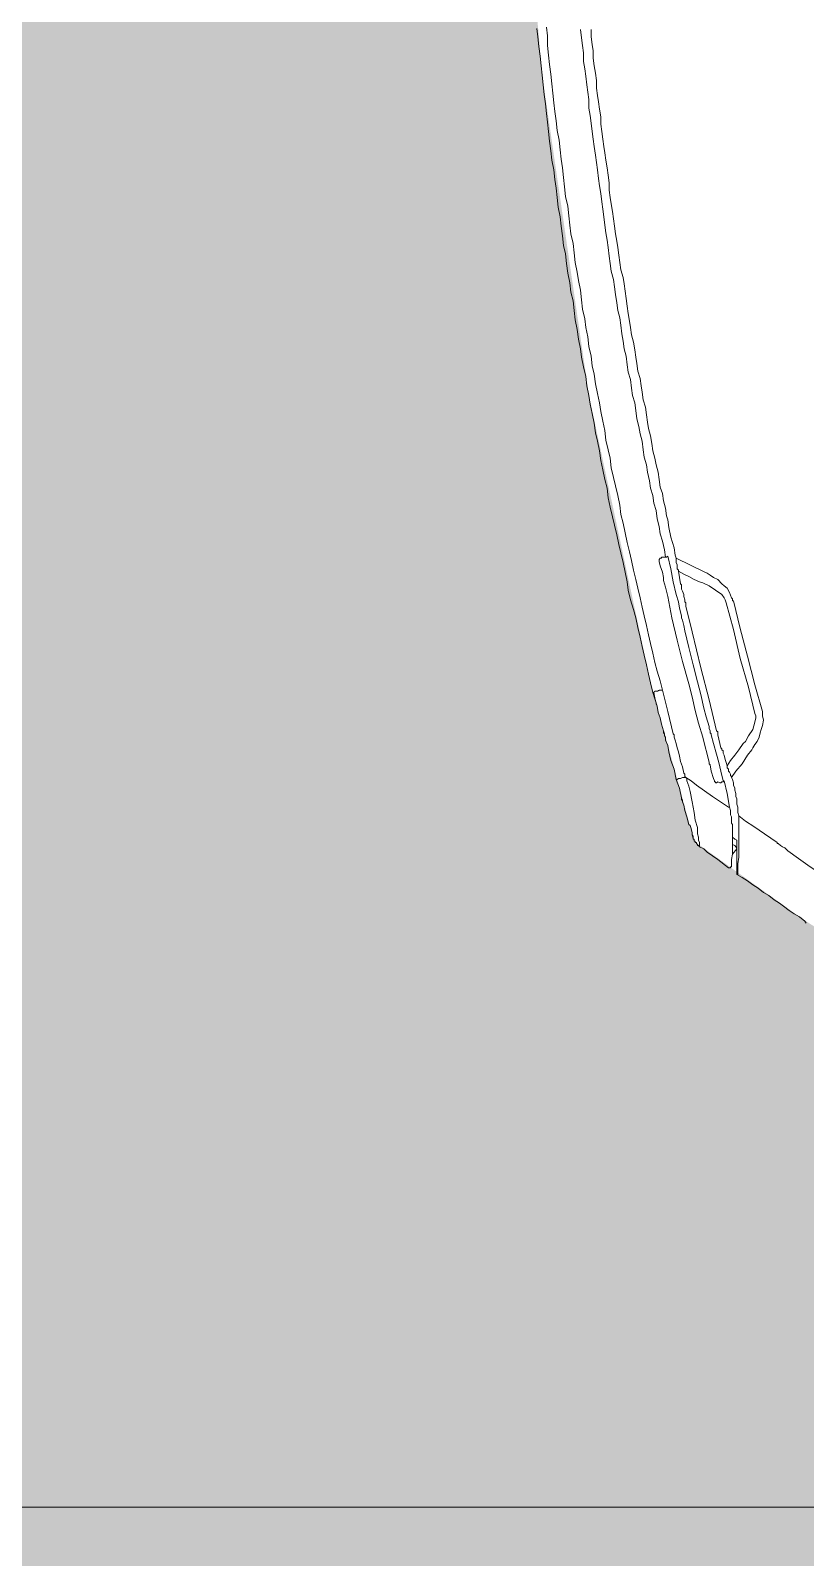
# Model space of a CAD drawing. Header units: millimetres. Extents: x -376000 to 292178, y -193032 to 188048.
# Drawn here: x -165378.8 to -165250.4, y -159015.4 to -158762.5 of the extents above; entities that cross this region are included whole.
import ezdxf

# ---------------------------------------------------------------- set-up
doc = ezdxf.new("R2010")
doc.units = ezdxf.units.MM
doc.layers.add('02_0.25', color=1, linetype='Continuous', lineweight=25, true_color=0xff0000)
doc.layers.add('04_0.10', color=7, linetype='Continuous', lineweight=9, true_color=0x0099ff)
doc.layers.add('_平面図（新設） (2D)', color=7, linetype='Continuous', lineweight=5)

# ---------------------------------------------------------------- blocks, each defined once
blk = doc.blocks.new('グループ-683')
at = {"color": 255, "linetype": 'Continuous'}
blk.add_wipeout([(-165251.62, -158682.77), (-165206.76, -158673.28), (-165170.8, -158671.16), (-165058, -158671.16), (-165059.24, -158955.81), (-165174.15, -158954.93), (-165182.96, -158951.05), (-165221.57, -158928.85), (-165251.35, -158909.28), (-165268.8, -158896.76), (-165276.03, -158870.5), (-165286.25, -158822.91), (-165294, -158769.87), (-165296.82, -158737.61), (-165297.71, -158715.75), (-165296.29, -158702.89), (-165292.95, -158696.01), (-165285.54, -158689.84), (-165277.26, -158687.38), (-165253.46, -158683.15), (-165252.23, -158682.97)], dxfattribs=at).dxf.layer = '04_0.10'
at = {"layer": '04_0.10', "color": 251, "lineweight": 5}
for p, q in [((-165274.44, -158849.88), (-165274.61, -158850.06)), ((-165274.61, -158850.41), (-165274.61, -158850.06)), ((-165274.26, -158849.7), (-165273.56, -158849.7)), ((-165273.56, -158849.7), (-165273.38, -158849.7)), ((-165271.8, -158849.88), (-165267.04, -158852.18)), ((-165273.91, -158853.06), (-165274.09, -158852.18)), ((-165273.91, -158853.06), (-165274.09, -158852.18)), ((-165271.44, -158852), (-165271.09, -158854.11)), ((-165267.39, -158879.49), (-165267.04, -158880.9)), ((-165266.16, -158878.78), (-165266.16, -158878.61)), ((-165266.16, -158878.78), (-165266.16, -158878.61)), ((-165265.98, -158879.14), (-165265.63, -158880.55)), ((-165263.16, -158885.13), (-165263.16, -158884.95)), ((-165263.16, -158885.13), (-165263.16, -158884.95)), ((-165265.45, -158886.72), (-165265.63, -158886.36)), ((-165265.45, -158886.72), (-165265.63, -158886.36)), ((-165264.57, -158887.07), (-165264.92, -158886.9)), ((-165264.22, -158886.9), (-165264.39, -158887.07)), ((-165268.98, -158896.24), (-165268.98, -158896.06)), ((-165261.75, -158898), (-165261.93, -158897.65)), ((-165261.93, -158897.65), (-165261.75, -158897.82)), ((-165261.75, -158897.82), (-165261.75, -158898)), ((-165254.88, -158897.12), (-165255.05, -158897.12)), ((-165254.88, -158897.12), (-165255.05, -158897.12)), ((-165261.75, -158899.05), (-165261.75, -158899.23)), ((-165261.75, -158899.23), (-165261.75, -158899.05)), ((-165261.75, -158899.05), (-165261.75, -158899.23)), ((-165261.75, -158901.88), (-165261.75, -158902.23)), ((-165261.75, -158901.88), (-165261.75, -158902.05)), ((-165261.75, -158902.05), (-165261.75, -158902.23)), ((-165261.75, -158902.05), (-165261.57, -158902.23))]:
    blk.add_line(p, q, dxfattribs=at)
at = {"layer": '04_0.10', "color": 251, "lineweight": 5, "flags": 128}
for points in [[(-165294.88, -158762.11), (-165294.71, -158763.52), (-165294.53, -158765.1), (-165294.36, -158766.69), (-165294.18, -158768.28), (-165294, -158769.87), (-165293.83, -158771.45), (-165293.65, -158773.03), (-165293.47, -158774.62), (-165293.3, -158776.21), (-165293.12, -158777.62), (-165292.95, -158779.2), (-165292.77, -158780.79), (-165292.59, -158782.38), (-165292.42, -158783.96), (-165292.07, -158785.55), (-165291.89, -158787.13), (-165291.71, -158788.55), (-165291.54, -158790.13), (-165291.36, -158791.72), (-165291.01, -158793.3), (-165290.83, -158794.89), (-165290.66, -158796.48), (-165290.48, -158798.07), (-165290.13, -158799.47), (-165289.95, -158801.06), (-165289.77, -158802.65), (-165289.42, -158804.23), (-165289.24, -158805.82), (-165288.89, -158807.23), (-165288.71, -158808.81), (-165288.54, -158810.4), (-165288.19, -158811.99), (-165288.01, -158813.57), (-165287.66, -158815.16), (-165287.48, -158816.57), (-165287.13, -158818.16), (-165286.78, -158819.74), (-165286.6, -158821.33), (-165286.25, -158822.91), (-165286.07, -158824.33), (-165285.72, -158825.91), (-165285.37, -158827.5), (-165285.19, -158829.08), (-165284.84, -158830.5), (-165284.49, -158832.08), (-165284.31, -158833.67), (-165283.96, -158835.25), (-165283.61, -158836.84), (-165283.26, -158838.25), (-165283.08, -158839.84), (-165282.72, -158841.42), (-165282.37, -158843.01), (-165282.02, -158844.41), (-165281.66, -158846.01), (-165281.31, -158847.59), (-165280.96, -158849), (-165280.61, -158850.58), (-165280.26, -158852.18), (-165279.9, -158853.76), (-165279.73, -158855.17), (-165279.37, -158856.75), (-165278.85, -158858.34), (-165278.49, -158859.75), (-165278.14, -158861.34), (-165277.79, -158862.92), (-165277.44, -158864.51), (-165277.09, -158865.92), (-165276.73, -158867.51), (-165276.38, -158869.09), (-165276.03, -158870.5), (-165275.67, -158872.09), (-165274.97, -158874.38), (-165274.79, -158875.44), (-165274.44, -158876.32), (-165274.26, -158877.37), (-165273.91, -158878.43), (-165273.73, -158878.96), (-165273.73, -158879.14), (-165273.73, -158879.31), (-165273.56, -158879.49), (-165273.56, -158880.02), (-165273.21, -158880.9), (-165273.03, -158881.96), (-165272.68, -158883.37), (-165272.15, -158884.78), (-165271.8, -158886.54), (-165271.27, -158887.95), (-165270.92, -158889.54), (-165270.74, -158890.24), (-165270.56, -158890.77), (-165270.39, -158891.65), (-165270.04, -158892.71), (-165269.68, -158893.95), (-165269.51, -158894.12), (-165269.33, -158894.65), (-165269.16, -158895.36), (-165269.16, -158895.53), (-165269.16, -158895.71), (-165268.98, -158896.24), (-165268.98, -158896.24), (-165268.98, -158896.41), (-165268.8, -158896.41), (-165268.8, -158896.59), (-165268.8, -158896.76), (-165268.63, -158896.76), (-165268.63, -158896.94), (-165268.45, -158896.94), (-165268.45, -158897.12), (-165268.27, -158897.29), (-165268.27, -158897.47), (-165268.1, -158897.47), (-165267.92, -158897.65), (-165267.21, -158898), (-165266.68, -158898.53), (-165264.92, -158899.76), (-165263.16, -158901.17), (-165263.16, -158901.17), (-165262.99, -158901.17), (-165262.81, -158901.17), (-165262.81, -158901), (-165262.63, -158901), (-165262.63, -158900.82), (-165262.63, -158900.65), (-165262.63, -158900.29), (-165262.63, -158899.76), (-165262.46, -158898.88), (-165261.75, -158898), (-165261.75, -158898.17), (-165261.75, -158898.35), (-165261.75, -158898.7), (-165261.75, -158899.05), (-165261.75, -158899.76), (-165261.75, -158900.47), (-165261.75, -158901), (-165261.75, -158901.35), (-165261.75, -158901.7), (-165261.75, -158902.23), (-165260.87, -158902.76), (-165259.99, -158903.29), (-165259.11, -158903.99), (-165258.22, -158904.52), (-165257.34, -158905.22), (-165256.46, -158905.75), (-165255.58, -158906.46), (-165254.7, -158906.99), (-165254, -158907.52), (-165253.11, -158908.22), (-165252.23, -158908.75), (-165251.35, -158909.28), (-165250.47, -158909.98), (-165250.29, -158910.34)], [(-165294.88, -158762.11), (-165294.71, -158763.52), (-165294.53, -158765.1), (-165294.36, -158766.69), (-165294.18, -158768.28), (-165294, -158769.87), (-165293.83, -158771.45), (-165293.65, -158773.03), (-165293.47, -158774.62), (-165293.3, -158776.21), (-165293.12, -158777.62), (-165292.95, -158779.2), (-165292.77, -158780.79), (-165292.59, -158782.38), (-165292.42, -158783.96), (-165292.07, -158785.55), (-165291.89, -158787.13), (-165291.71, -158788.55), (-165291.54, -158790.13), (-165291.36, -158791.72), (-165291.01, -158793.3), (-165290.83, -158794.89), (-165290.66, -158796.48), (-165290.48, -158798.07), (-165290.13, -158799.47), (-165289.95, -158801.06), (-165289.77, -158802.65), (-165289.42, -158804.23), (-165289.24, -158805.82), (-165288.89, -158807.23), (-165288.71, -158808.81), (-165288.54, -158810.4), (-165288.19, -158811.99), (-165288.01, -158813.57), (-165287.66, -158815.16), (-165287.48, -158816.57), (-165287.13, -158818.16), (-165286.78, -158819.74), (-165286.6, -158821.33), (-165286.25, -158822.91), (-165286.07, -158824.33), (-165285.72, -158825.91), (-165285.37, -158827.5), (-165285.19, -158829.08), (-165284.84, -158830.5), (-165284.49, -158832.08), (-165284.31, -158833.67), (-165283.96, -158835.25), (-165283.61, -158836.84), (-165283.26, -158838.25), (-165283.08, -158839.84), (-165282.72, -158841.42), (-165282.37, -158843.01), (-165282.02, -158844.41), (-165281.66, -158846.01), (-165281.31, -158847.59), (-165280.96, -158849), (-165280.61, -158850.58), (-165280.26, -158852.18), (-165279.9, -158853.76), (-165279.73, -158855.17), (-165279.37, -158856.75), (-165278.85, -158858.34), (-165278.49, -158859.75), (-165278.14, -158861.34), (-165277.79, -158862.92), (-165277.44, -158864.51), (-165277.09, -158865.92), (-165276.73, -158867.51), (-165276.38, -158869.09), (-165276.03, -158870.5), (-165275.67, -158872.09)], [(-165293.3, -158761.93), (-165293.12, -158763.34), (-165293.12, -158764.93), (-165292.95, -158766.52), (-165292.77, -158768.1), (-165292.59, -158769.69), (-165292.42, -158771.27), (-165292.24, -158772.86), (-165292.07, -158774.44), (-165291.89, -158775.86), (-165291.71, -158777.44), (-165291.54, -158779.03), (-165291.19, -158780.61), (-165291.01, -158782.2), (-165290.83, -158783.79), (-165290.66, -158785.2), (-165290.48, -158786.78), (-165290.3, -158788.37), (-165290.13, -158789.96), (-165289.77, -158791.54), (-165289.59, -158793.13), (-165289.42, -158794.71), (-165289.24, -158796.13), (-165288.89, -158797.71), (-165288.71, -158799.3), (-165288.54, -158800.88), (-165288.19, -158802.47), (-165288.01, -158803.88), (-165287.66, -158805.47), (-165287.48, -158807.05), (-165287.31, -158808.64), (-165286.95, -158810.22), (-165286.78, -158811.64), (-165286.43, -158813.22), (-165286.25, -158814.81), (-165285.9, -158816.39), (-165285.72, -158817.98), (-165285.37, -158819.39), (-165285.19, -158820.98), (-165284.84, -158822.56), (-165284.49, -158824.15), (-165284.31, -158825.56), (-165283.96, -158827.15), (-165283.61, -158828.73), (-165283.43, -158830.32), (-165283.08, -158831.91), (-165282.72, -158833.31), (-165282.55, -158834.9), (-165282.19, -158836.49), (-165281.84, -158837.9), (-165281.49, -158839.48), (-165281.14, -158841.07), (-165280.96, -158842.65), (-165280.61, -158844.06), (-165280.26, -158845.65), (-165279.9, -158847.24), (-165279.55, -158848.82), (-165279.2, -158850.23), (-165278.85, -158851.82), (-165278.49, -158853.41), (-165278.14, -158854.82), (-165277.79, -158856.4), (-165277.44, -158857.99), (-165277.09, -158859.4), (-165276.73, -158860.99), (-165276.38, -158862.57), (-165276.03, -158863.98), (-165275.67, -158865.57), (-165275.32, -158867.16), (-165274.97, -158868.57), (-165274.44, -158870.15), (-165274.09, -158871.74)], [(-165287.66, -158762.29), (-165287.48, -158763.69), (-165287.31, -158764.93), (-165287.13, -158766.16), (-165287.13, -158767.57), (-165286.95, -158768.81), (-165286.78, -158770.04), (-165286.6, -158771.45), (-165286.43, -158772.68), (-165286.25, -158773.91), (-165286.25, -158775.33), (-165286.07, -158776.56), (-165285.9, -158777.79), (-165285.72, -158779.2), (-165285.54, -158780.44), (-165285.37, -158781.67), (-165285.19, -158783.08), (-165285.02, -158784.32), (-165284.84, -158785.55), (-165284.66, -158786.96), (-165284.49, -158788.19), (-165284.31, -158789.43), (-165284.14, -158790.84), (-165283.96, -158792.07), (-165283.78, -158793.3), (-165283.61, -158794.71), (-165283.43, -158795.95), (-165283.26, -158797.18), (-165283.08, -158798.42), (-165282.9, -158799.83), (-165282.72, -158801.06), (-165282.55, -158802.3), (-165282.19, -158803.71), (-165282.02, -158804.94), (-165281.84, -158806.17), (-165281.66, -158807.58), (-165281.49, -158808.81), (-165281.14, -158810.05), (-165280.96, -158811.28), (-165280.78, -158812.69), (-165280.61, -158813.93), (-165280.43, -158815.16), (-165280.08, -158816.39), (-165279.9, -158817.81), (-165279.73, -158819.04), (-165279.37, -158820.27), (-165279.2, -158821.68), (-165279.02, -158822.91), (-165278.67, -158824.15), (-165278.49, -158825.38), (-165278.32, -158826.79), (-165277.97, -158828.03), (-165277.79, -158829.26), (-165277.44, -158830.5), (-165277.26, -158831.91), (-165277.09, -158833.14), (-165276.73, -158834.37), (-165276.56, -158835.6), (-165276.2, -158837.02), (-165276.03, -158838.25), (-165275.67, -158839.48), (-165275.5, -158840.72), (-165275.14, -158841.95), (-165274.97, -158843.36), (-165274.61, -158844.59), (-165274.44, -158845.83), (-165274.09, -158847.06), (-165273.73, -158848.47), (-165273.56, -158849.7)], [(-165285.9, -158762.29), (-165285.9, -158763.52), (-165285.72, -158764.75), (-165285.54, -158765.81), (-165285.54, -158767.05), (-165285.37, -158768.28), (-165285.19, -158769.51), (-165285.02, -158770.75), (-165285.02, -158771.98), (-165284.84, -158773.21), (-165284.66, -158774.27), (-165284.49, -158775.5), (-165284.31, -158776.74), (-165284.31, -158777.97), (-165284.14, -158779.2), (-165283.96, -158780.44), (-165283.78, -158781.67), (-165283.61, -158782.73), (-165283.43, -158783.96), (-165283.26, -158785.2), (-165283.08, -158786.43), (-165282.9, -158787.66), (-165282.9, -158788.9), (-165282.72, -158790.13), (-165282.55, -158791.19), (-165282.37, -158792.42), (-165282.19, -158793.66), (-165282.02, -158794.89), (-165281.84, -158796.13), (-165281.66, -158797.36), (-165281.49, -158798.42), (-165281.31, -158799.65), (-165281.14, -158800.88), (-165280.96, -158802.12), (-165280.61, -158803.35), (-165280.43, -158804.41), (-165280.26, -158805.64), (-165280.08, -158806.87), (-165279.9, -158808.11), (-165279.73, -158809.34), (-165279.55, -158810.58), (-165279.37, -158811.64), (-165279.2, -158812.87), (-165278.85, -158814.1), (-165278.67, -158815.33), (-165278.49, -158816.57), (-165278.32, -158817.63), (-165278.14, -158818.86), (-165277.79, -158820.1), (-165277.61, -158821.33), (-165277.44, -158822.38), (-165277.26, -158823.62), (-165276.91, -158824.86), (-165276.73, -158826.09), (-165276.56, -158827.32), (-165276.38, -158828.38), (-165276.03, -158829.61), (-165275.85, -158830.85), (-165275.67, -158832.08), (-165275.32, -158833.31), (-165275.14, -158834.37), (-165274.79, -158835.6), (-165274.61, -158836.84), (-165274.44, -158838.08), (-165274.09, -158839.13), (-165273.91, -158840.37), (-165273.56, -158841.6), (-165273.38, -158842.83)], [(-165271.8, -158849.88), (-165271.97, -158849.35), (-165272.15, -158848.12), (-165272.68, -158846.36), (-165273.03, -158844.77), (-165273.21, -158843.53), (-165273.38, -158842.83)], [(-165274.44, -158849.88), (-165274.26, -158849.88), (-165274.26, -158849.7)], [(-165273.21, -158849.53), (-165273.21, -158849.53), (-165273.38, -158849.7)], [(-165273.21, -158849.53), (-165272.68, -158851.64), (-165272.32, -158853.76), (-165271.8, -158855.87)], [(-165271.44, -158852), (-165271.44, -158852), (-165271.44, -158851.82), (-165271.62, -158851.64), (-165271.62, -158851.47), (-165271.62, -158851.11), (-165271.62, -158850.94), (-165271.8, -158850.58), (-165271.8, -158850.23), (-165271.8, -158850.06), (-165271.8, -158849.88)], [(-165274.61, -158850.41), (-165274.44, -158851.11), (-165274.09, -158852.18)], [(-165271.44, -158852), (-165270.56, -158852.53), (-165269.68, -158852.88), (-165268.8, -158853.41), (-165267.92, -158853.76)], [(-165267.04, -158852.18), (-165266.68, -158852.35), (-165266.16, -158852.7), (-165265.63, -158853.06), (-165264.92, -158853.41), (-165264.22, -158854.11), (-165263.87, -158854.46), (-165263.34, -158854.82), (-165262.99, -158855.52), (-165262.63, -158856.4), (-165262.46, -158856.58), (-165262.46, -158856.93), (-165262.28, -158856.93)], [(-165273.91, -158853.06), (-165273.91, -158853.06), (-165273.91, -158853.23), (-165273.91, -158853.58), (-165273.73, -158854.11), (-165273.56, -158854.64), (-165273.38, -158855.35), (-165273.21, -158856.23)], [(-165271.09, -158854.11), (-165271.09, -158854.11), (-165270.92, -158854.29), (-165270.92, -158854.64), (-165270.92, -158854.99), (-165270.74, -158855.35), (-165270.56, -158855.87), (-165270.56, -158856.23), (-165270.39, -158856.75), (-165270.39, -158857.11), (-165270.21, -158857.28), (-165270.21, -158857.63), (-165270.21, -158857.81)], [(-165267.92, -158853.76), (-165267.39, -158853.94), (-165266.33, -158854.46), (-165265.28, -158855.17), (-165264.22, -158855.87), (-165263.87, -158856.4), (-165263.69, -158856.75), (-165263.51, -158857.28)], [(-165273.21, -158856.23), (-165272.5, -158859.75), (-165271.62, -158863.45), (-165270.74, -158866.98), (-165269.68, -158870.68)], [(-165271.8, -158855.87), (-165271.44, -158857.11), (-165271.27, -158858.16), (-165270.92, -158859.4)], [(-165263.51, -158857.28), (-165262.28, -158861.69), (-165261.22, -158866.45), (-165259.81, -158871.21), (-165258.75, -158875.61)], [(-165262.28, -158856.93), (-165261.22, -158861.51), (-165259.99, -158866.1), (-165258.75, -158870.85), (-165257.52, -158875.26)], [(-165270.92, -158859.4), (-165270.92, -158859.75), (-165270.74, -158860.11)], [(-165270.74, -158860.11), (-165270.56, -158860.99), (-165270.39, -158861.87)], [(-165265.1, -158878.43), (-165266.33, -158873.33), (-165267.74, -158868.04), (-165269.16, -158862.04), (-165270.21, -158857.81)], [(-165270.39, -158861.87), (-165269.68, -158864.68), (-165268.98, -158867.51), (-165268.27, -158870.33)], [(-165266.33, -158877.73), (-165266.86, -158876.14), (-165267.21, -158874.73), (-165267.74, -158872.45), (-165268.27, -158870.33)], [(-165274.09, -158871.74), (-165274.09, -158871.74), (-165274.09, -158871.74), (-165274.1, -158871.74), (-165274.11, -158871.74), (-165274.13, -158871.74), (-165274.14, -158871.74), (-165274.16, -158871.74), (-165274.18, -158871.74), (-165274.2, -158871.74), (-165274.22, -158871.74), (-165274.24, -158871.74), (-165274.26, -158871.74), (-165274.29, -158871.74), (-165274.31, -158871.74), (-165274.33, -158871.74), (-165274.35, -158871.74), (-165274.37, -158871.74), (-165274.39, -158871.74), (-165274.4, -158871.74), (-165274.42, -158871.74), (-165274.43, -158871.74), (-165274.43, -158871.74), (-165274.44, -158871.74), (-165274.44, -158871.74), (-165274.44, -158871.74), (-165274.45, -158871.74), (-165274.45, -158871.74), (-165274.45, -158871.74), (-165274.46, -158871.74), (-165274.47, -158871.74), (-165274.48, -158871.74), (-165274.49, -158871.74), (-165274.5, -158871.74), (-165274.51, -158871.74), (-165274.52, -158871.74), (-165274.53, -158871.74), (-165274.54, -158871.74), (-165274.55, -158871.74), (-165274.56, -158871.74), (-165274.57, -158871.74), (-165274.58, -158871.74), (-165274.59, -158871.74), (-165274.59, -158871.74), (-165274.6, -158871.74), (-165274.61, -158871.74), (-165274.61, -158871.74), (-165274.61, -158871.74), (-165274.61, -158871.74), (-165274.62, -158871.74), (-165274.62, -158871.74), (-165274.63, -158871.74), (-165274.64, -158871.75), (-165274.65, -158871.76), (-165274.67, -158871.76), (-165274.69, -158871.77), (-165274.71, -158871.78), (-165274.73, -158871.79), (-165274.75, -158871.8), (-165274.77, -158871.81), (-165274.79, -158871.83), (-165274.81, -158871.84), (-165274.84, -158871.85), (-165274.86, -158871.86), (-165274.88, -158871.87), (-165274.9, -158871.88), (-165274.91, -158871.89), (-165274.93, -158871.89), (-165274.94, -158871.9), (-165274.95, -158871.91), (-165274.96, -158871.91), (-165274.97, -158871.91), (-165274.97, -158871.91), (-165274.97, -158871.91), (-165274.97, -158871.91), (-165274.98, -158871.91), (-165274.98, -158871.91), (-165274.99, -158871.91), (-165275, -158871.91), (-165275, -158871.91), (-165275.01, -158871.91), (-165275.02, -158871.91), (-165275.03, -158871.91), (-165275.05, -158871.91), (-165275.06, -158871.91), (-165275.07, -158871.91), (-165275.08, -158871.91), (-165275.09, -158871.91), (-165275.1, -158871.91), (-165275.11, -158871.91), (-165275.12, -158871.91), (-165275.12, -158871.91), (-165275.13, -158871.91), (-165275.14, -158871.91), (-165275.14, -158871.91), (-165275.14, -158871.91), (-165275.14, -158871.91), (-165275.15, -158871.91), (-165275.15, -158871.91), (-165275.15, -158871.91), (-165275.16, -158871.91), (-165275.16, -158871.91), (-165275.17, -158871.91), (-165275.18, -158871.91), (-165275.19, -158871.91), (-165275.2, -158871.91), (-165275.21, -158871.91), (-165275.22, -158871.91), (-165275.23, -158871.91), (-165275.25, -158871.91), (-165275.26, -158871.91), (-165275.27, -158871.91), (-165275.28, -158871.91), (-165275.29, -158871.91), (-165275.3, -158871.91), (-165275.3, -158871.91), (-165275.31, -158871.91), (-165275.32, -158871.91), (-165275.32, -158871.91), (-165275.32, -158871.91), (-165275.32, -158871.91), (-165275.32, -158871.92), (-165275.33, -158871.92), (-165275.33, -158871.92), (-165275.34, -158871.93), (-165275.34, -158871.93), (-165275.35, -158871.94), (-165275.36, -158871.95), (-165275.37, -158871.96), (-165275.38, -158871.97), (-165275.39, -158871.98), (-165275.4, -158871.99), (-165275.41, -158872), (-165275.42, -158872.01), (-165275.43, -158872.02), (-165275.44, -158872.03), (-165275.45, -158872.04), (-165275.46, -158872.05), (-165275.47, -158872.06), (-165275.48, -158872.07), (-165275.48, -158872.08), (-165275.49, -158872.08), (-165275.49, -158872.09), (-165275.49, -158872.09), (-165275.5, -158872.09), (-165275.5, -158872.09), (-165275.5, -158872.09), (-165275.5, -158872.09), (-165275.51, -158872.09), (-165275.52, -158872.09), (-165275.52, -158872.09), (-165275.53, -158872.09), (-165275.54, -158872.09), (-165275.55, -158872.09), (-165275.56, -158872.09), (-165275.57, -158872.09), (-165275.59, -158872.09), (-165275.6, -158872.09), (-165275.61, -158872.09), (-165275.62, -158872.09), (-165275.63, -158872.09), (-165275.64, -158872.09), (-165275.65, -158872.09), (-165275.65, -158872.09), (-165275.66, -158872.09), (-165275.67, -158872.09), (-165275.67, -158872.09), (-165275.67, -158872.09), (-165275.67, -158872.09), (-165275.67, -158872.09), (-165275.67, -158872.09), (-165275.67, -158872.09), (-165275.66, -158872.09), (-165275.65, -158872.09), (-165275.65, -158872.09), (-165275.64, -158872.09), (-165275.63, -158872.09), (-165275.62, -158872.09), (-165275.61, -158872.09), (-165275.6, -158872.09), (-165275.59, -158872.09), (-165275.57, -158872.09), (-165275.56, -158872.09), (-165275.55, -158872.09), (-165275.54, -158872.09), (-165275.53, -158872.09), (-165275.52, -158872.09), (-165275.52, -158872.09), (-165275.51, -158872.09), (-165275.5, -158872.09), (-165275.5, -158872.09), (-165275.5, -158872.09), (-165275.5, -158872.09)], [(-165275.5, -158872.09), (-165275.32, -158872.97), (-165275.14, -158873.85)], [(-165274.09, -158871.74), (-165273.21, -158875.26), (-165272.32, -158878.96), (-165272.15, -158879.14), (-165272.15, -158879.49), (-165271.97, -158880.02), (-165271.8, -158880.55), (-165271.62, -158881.26), (-165271.44, -158881.96), (-165271.27, -158882.66), (-165271.09, -158883.55), (-165270.74, -158884.43), (-165270.56, -158885.48), (-165270.39, -158885.66), (-165270.39, -158885.83), (-165270.39, -158886.01), (-165270.21, -158886.19)], [(-165267.39, -158879.49), (-165268.1, -158877.2), (-165268.63, -158875.09), (-165269.16, -158872.8), (-165269.68, -158870.68)], [(-165275.14, -158873.85), (-165275.14, -158874.03), (-165274.97, -158874.38)], [(-165274.97, -158874.38), (-165274.79, -158875.44), (-165274.44, -158876.32), (-165274.26, -158877.37), (-165273.91, -158878.43)], [(-165259.28, -158881.61), (-165259.11, -158881.26), (-165258.75, -158880.72), (-165258.4, -158880.2), (-165258.05, -158879.49), (-165257.87, -158878.78), (-165257.7, -158878.26), (-165257.52, -158877.55), (-165257.34, -158876.67), (-165257.52, -158875.97), (-165257.52, -158875.61), (-165257.52, -158875.44), (-165257.52, -158875.26)], [(-165266.16, -158878.43), (-165266.33, -158878.08), (-165266.33, -158877.73)], [(-165260.69, -158880.55), (-165260.34, -158880.2), (-165259.81, -158879.31), (-165259.11, -158878.26), (-165258.75, -158877.02), (-165258.58, -158876.32), (-165258.58, -158875.97), (-165258.75, -158875.61)], [(-165273.73, -158878.96), (-165273.73, -158878.96), (-165273.91, -158878.78), (-165273.91, -158878.61), (-165273.91, -158878.43)], [(-165273.73, -158878.96), (-165273.73, -158879.14), (-165273.73, -158879.31), (-165273.56, -158879.49), (-165273.56, -158880.02), (-165273.21, -158880.9), (-165273.03, -158881.96), (-165272.68, -158883.37), (-165272.15, -158884.78), (-165271.8, -158886.54)], [(-165266.16, -158878.61), (-165266.16, -158878.61), (-165266.16, -158878.43)], [(-165265.98, -158879.14), (-165265.98, -158878.96), (-165266.16, -158878.78)], [(-165264.39, -158881.26), (-165264.57, -158880.55), (-165264.75, -158879.84), (-165264.92, -158879.14), (-165264.92, -158878.61), (-165265.1, -158878.43)], [(-165266.16, -158884.07), (-165266.33, -158883.9), (-165266.33, -158883.72), (-165266.68, -158882.31), (-165267.04, -158880.9)], [(-165264.04, -158886.72), (-165264.39, -158885.13), (-165264.75, -158883.72), (-165265.1, -158882.31), (-165265.63, -158880.55)], [(-165264.39, -158881.26), (-165264.22, -158881.43), (-165264.22, -158881.61), (-165264.04, -158881.78), (-165264.04, -158882.14)], [(-165263.34, -158884.25), (-165263.51, -158883.72), (-165263.69, -158883.19), (-165263.87, -158882.49), (-165264.04, -158882.14)], [(-165263.34, -158884.25), (-165262.81, -158883.37), (-165262.1, -158882.49), (-165261.4, -158881.61), (-165260.69, -158880.55)], [(-165262.63, -158886.19), (-165261.93, -158885.13), (-165260.87, -158883.9), (-165259.99, -158882.49), (-165259.28, -158881.61)], [(-165265.63, -158886.36), (-165265.98, -158885.13), (-165266.16, -158884.07)], [(-165263.16, -158884.95), (-165263.16, -158884.78), (-165263.34, -158884.6), (-165263.34, -158884.43), (-165263.34, -158884.25)], [(-165262.63, -158886.19), (-165262.63, -158886.01), (-165262.81, -158885.83), (-165262.81, -158885.66), (-165262.99, -158885.31), (-165263.16, -158885.13)], [(-165270.21, -158886.19), (-165270.56, -158886.19), (-165270.74, -158886.19), (-165271.09, -158886.36), (-165271.27, -158886.36), (-165271.44, -158886.36), (-165271.62, -158886.54), (-165271.8, -158886.54)], [(-165270.92, -158889.54), (-165271.27, -158887.95), (-165271.8, -158886.54)], [(-165268.45, -158887.43), (-165269.33, -158886.72), (-165270.21, -158886.19)], [(-165267.92, -158897.65), (-165267.92, -158897.65), (-165267.92, -158897.47), (-165267.92, -158897.29), (-165267.92, -158896.94), (-165268.1, -158896.59), (-165268.1, -158896.06), (-165268.27, -158895.53), (-165268.27, -158894.48), (-165268.63, -158893.24), (-165268.8, -158892), (-165269.16, -158890.24), (-165269.51, -158888.48), (-165269.68, -158887.6), (-165270.04, -158886.72), (-165270.04, -158886.36), (-165270.21, -158886.19)], [(-165263.16, -158891.12), (-165265.8, -158889.36), (-165268.45, -158887.43)], [(-165265.1, -158887.07), (-165265.28, -158887.07), (-165265.28, -158886.9), (-165265.45, -158886.9), (-165265.45, -158886.72)], [(-165265.1, -158887.07), (-165265.1, -158887.07), (-165264.92, -158886.9)], [(-165264.57, -158887.07), (-165264.57, -158887.07), (-165264.39, -158887.07)], [(-165263.87, -158886.72), (-165263.87, -158886.72), (-165264.04, -158886.9), (-165264.22, -158886.9)], [(-165263.87, -158886.72), (-165263.34, -158888.83), (-165262.99, -158891.12)], [(-165261.4, -158892.53), (-165261.57, -158892), (-165261.57, -158891.65), (-165261.57, -158891.12), (-165261.75, -158890.6), (-165261.75, -158890.24), (-165261.75, -158889.71), (-165261.93, -158889.36), (-165261.93, -158888.83), (-165262.1, -158888.31), (-165262.1, -158887.95), (-165262.28, -158887.43), (-165262.28, -158887.07), (-165262.46, -158886.54), (-165262.63, -158886.19)], [(-165270.92, -158889.54), (-165270.92, -158889.71), (-165270.92, -158889.89), (-165270.74, -158889.89), (-165270.74, -158890.07)], [(-165270.74, -158890.07), (-165270.74, -158890.07), (-165270.74, -158890.24)], [(-165270.74, -158890.07), (-165270.74, -158890.07), (-165270.74, -158890.24)], [(-165269.16, -158895.71), (-165269.16, -158895.53), (-165269.16, -158895.36), (-165269.33, -158894.65), (-165269.51, -158894.12), (-165269.68, -158893.95), (-165270.04, -158892.71), (-165270.39, -158891.65), (-165270.56, -158890.77), (-165270.74, -158890.24)], [(-165269.16, -158895.71), (-165269.16, -158895.53), (-165269.16, -158895.36), (-165269.33, -158894.65), (-165269.51, -158894.12), (-165269.68, -158893.95), (-165270.04, -158892.71), (-165270.39, -158891.65), (-165270.56, -158890.77), (-165270.74, -158890.24)], [(-165262.99, -158891.12), (-165262.99, -158891.12), (-165263.16, -158891.12)], [(-165262.99, -158891.12), (-165262.81, -158891.65), (-165262.81, -158892.18)], [(-165262.46, -158896.59), (-165262.46, -158896.41), (-165262.46, -158896.06), (-165262.46, -158895.88), (-165262.46, -158895.53), (-165262.46, -158895.36), (-165262.46, -158895), (-165262.46, -158894.83), (-165262.46, -158894.48), (-165262.46, -158894.3), (-165262.46, -158893.95), (-165262.63, -158893.77), (-165262.63, -158893.42), (-165262.63, -158893.24), (-165262.63, -158892.89), (-165262.63, -158892.71), (-165262.81, -158892.36), (-165262.81, -158892.18)], [(-165258.93, -158894.3), (-165260.34, -158893.42), (-165261.4, -158892.53)], [(-165261.4, -158892.53), (-165261.4, -158894.3), (-165261.4, -158896.24), (-165261.4, -158897.47), (-165261.4, -158899.41)], [(-165255.05, -158896.94), (-165257.17, -158895.53), (-165258.93, -158894.3)], [(-165255.05, -158896.94), (-165257.17, -158895.53), (-165258.93, -158894.3)], [(-165268.98, -158896.06), (-165268.98, -158896.06), (-165268.98, -158895.88), (-165269.16, -158895.71)], [(-165268.98, -158896.24), (-165268.98, -158896.24), (-165268.98, -158896.41), (-165268.8, -158896.41), (-165268.8, -158896.59), (-165268.8, -158896.76), (-165268.63, -158896.76), (-165268.63, -158896.94), (-165268.45, -158896.94), (-165268.45, -158897.12), (-165268.27, -158897.29), (-165268.27, -158897.47), (-165268.1, -158897.47), (-165267.92, -158897.65)], [(-165263.16, -158901.17), (-165264.92, -158899.76), (-165266.68, -158898.53), (-165267.21, -158898), (-165267.92, -158897.65)], [(-165262.46, -158896.06), (-165262.1, -158896.41), (-165261.75, -158896.59)], [(-165262.46, -158897.29), (-165262.46, -158896.94), (-165262.46, -158896.59)], [(-165262.46, -158898.88), (-165262.46, -158898.53), (-165262.46, -158898.17), (-165262.46, -158897.82), (-165262.46, -158897.65), (-165262.46, -158897.29)], [(-165261.93, -158897.65), (-165262.1, -158897.47), (-165262.46, -158897.29)], [(-165261.75, -158897.65), (-165261.75, -158897.12), (-165261.75, -158896.59)], [(-165261.75, -158897.65), (-165261.75, -158897.65), (-165261.75, -158897.82)], [(-165261.75, -158898), (-165261.75, -158898.17), (-165261.75, -158898.35), (-165261.75, -158898.7), (-165261.75, -158899.05)], [(-165261.75, -158898), (-165261.75, -158898.17), (-165261.75, -158898.35), (-165261.75, -158898.7), (-165261.75, -158899.05)], [(-165255.05, -158897.12), (-165255.05, -158897.12), (-165255.05, -158896.94)], [(-165254.17, -158897.65), (-165254.52, -158897.47), (-165254.88, -158897.12)], [(-165254.17, -158897.65), (-165253.82, -158897.82), (-165253.64, -158898), (-165253.29, -158898.35)], [(-165262.63, -158900.82), (-165262.63, -158900.65), (-165262.63, -158900.29), (-165262.63, -158899.76), (-165262.46, -158898.88)], [(-165261.75, -158899.76), (-165261.75, -158899.41), (-165261.75, -158899.23)], [(-165261.75, -158899.76), (-165261.75, -158899.41), (-165261.75, -158899.23)], [(-165261.75, -158901.7), (-165261.75, -158901.35), (-165261.75, -158901), (-165261.75, -158900.47), (-165261.75, -158899.76)], [(-165261.75, -158901.7), (-165261.75, -158901.35), (-165261.75, -158901), (-165261.75, -158900.47), (-165261.75, -158899.76)], [(-165261.57, -158902.23), (-165261.57, -158901.88), (-165261.57, -158901.35), (-165261.57, -158900.47), (-165261.4, -158899.41)], [(-165253.29, -158898.35), (-165251.53, -158899.58), (-165249.59, -158901), (-165247.65, -158902.23)], [(-165263.16, -158901.17), (-165263.16, -158901.17), (-165262.99, -158901.17), (-165262.81, -158901.17), (-165262.81, -158901), (-165262.63, -158901), (-165262.63, -158900.82)], [(-165261.75, -158902.23), (-165260.87, -158902.76), (-165259.99, -158903.29), (-165259.11, -158903.99), (-165258.22, -158904.52), (-165257.34, -158905.22), (-165256.46, -158905.75), (-165255.58, -158906.46), (-165254.7, -158906.99), (-165254, -158907.52), (-165253.11, -158908.22), (-165252.23, -158908.75), (-165251.35, -158909.28), (-165250.47, -158909.98)], [(-165261.57, -158902.23), (-165261.57, -158902.23), (-165261.75, -158902.23)]]:
    blk.add_lwpolyline(points, dxfattribs=at)
blk = doc.blocks.new('平面図（新設） (2D)')
at = {"layer": '02_0.25', "linetype": 'Continuous', "lineweight": 0}
blk.add_hatch(color=255, dxfattribs=at).paths.add_polyline_path([(-168333.18, -158957.051), (-168033.18, -158957.051), (-168033.18, -158507.051), (-165058.18, -158507.051), (-165058.18, -161307.051), (-171803.909, -161307.051), (-171803.909, -158507.051), (-168333.18, -158507.051)])
at = {"layer": '04_0.10', "linetype": 'Continuous', "lineweight": 0, "true_color": 0xbbbbbb}
blk.add_hatch(color=9, dxfattribs=at).paths.add_polyline_path([(-168033.18, -158957.051), (-168333.18, -158957.051), (-168333.18, -158507.051), (-171803.909, -158507.051), (-171803.909, -159007.051), (-165058.18, -159007.051), (-165058.18, -158507.051), (-168033.18, -158507.051)])
at = {"layer": '04_0.10', "color": 251, "flags": 128}
blk.add_lwpolyline([(-168033.18, -158957.051), (-168333.18, -158957.051), (-168333.18, -158507.051), (-171803.909, -158507.051), (-171803.909, -159007.051), (-165058.18, -159007.051), (-165058.18, -158507.051), (-168033.18, -158507.051)], close=True, dxfattribs=at)
at = {"layer": '04_0.10', "color": 7}
blk.add_blockref('グループ-683', (0, 0), dxfattribs=at)

msp = doc.modelspace()

# ---------------------------------------------------------------- block references
at = {"layer": '_平面図（新設） (2D)'}
msp.add_blockref('平面図（新設） (2D)', (0, 0), dxfattribs=at)

doc.saveas('drawing.dxf')
